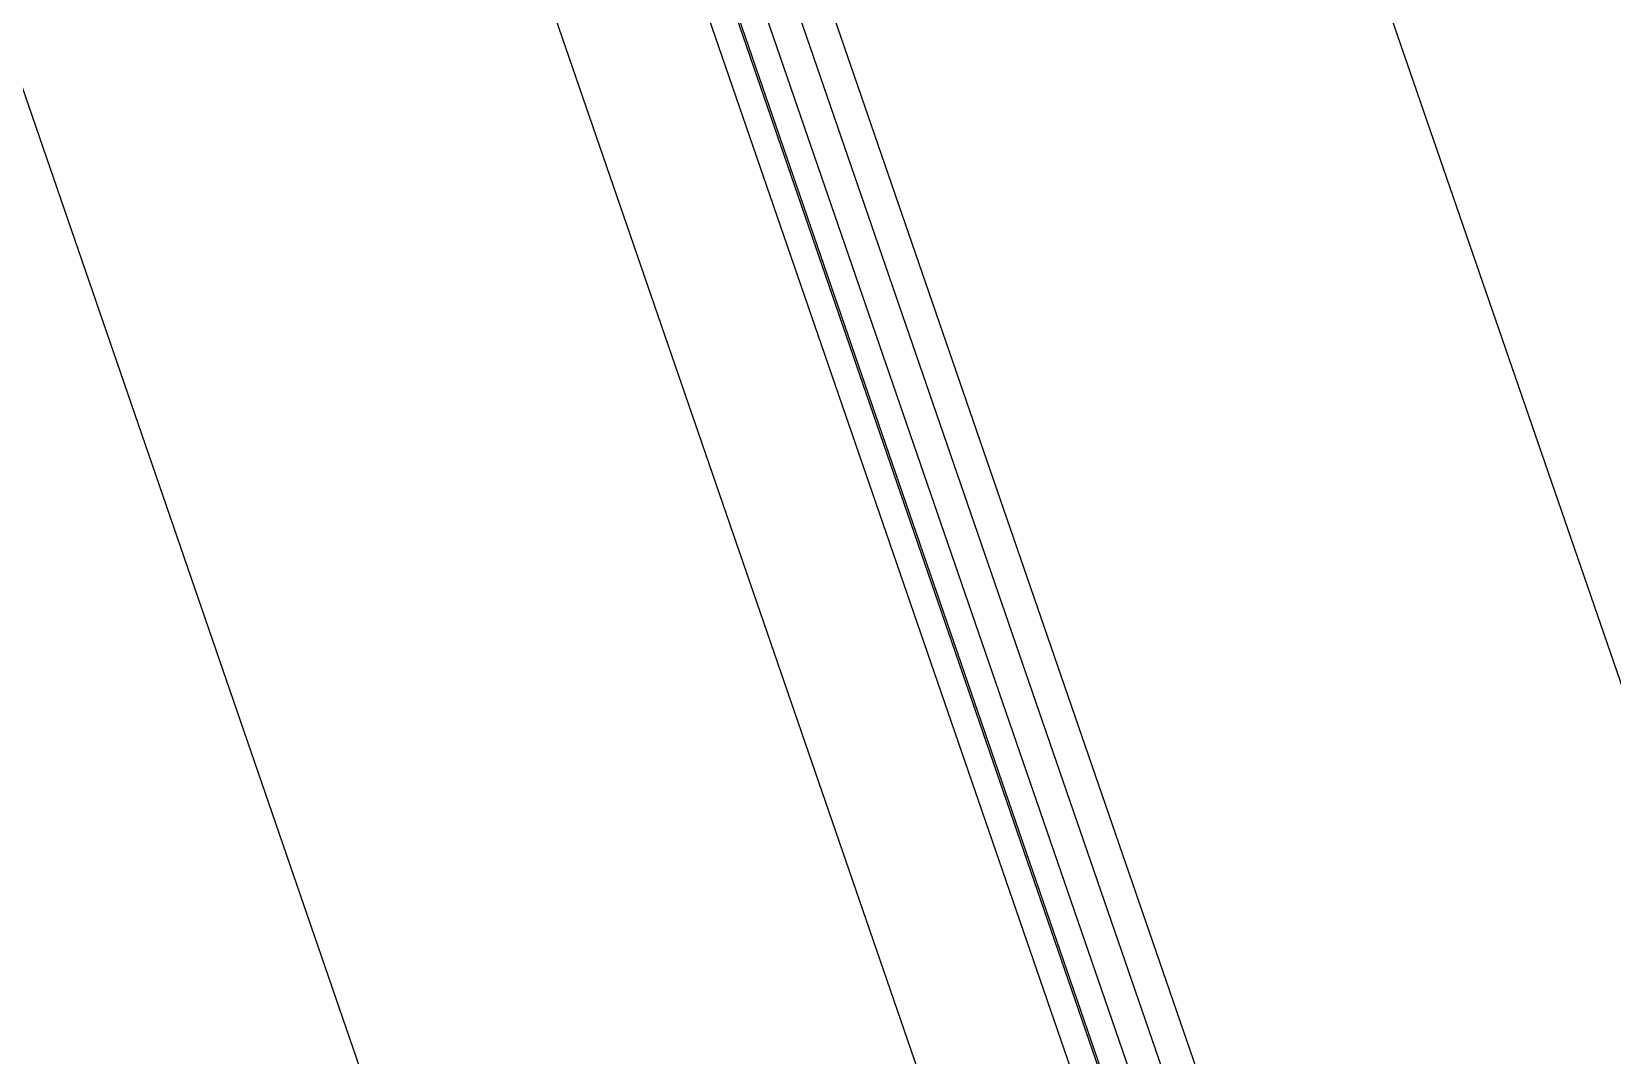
# Model space of a CAD drawing. Extents: x 809434 to 809707, y 818708 to 819364.
# Drawn here: x 809687.756 to 809688.356, y 818757.08 to 818757.469 of the extents above; entities that cross this region are included whole.
import ezdxf

# ---------------------------------------------------------------- set-up
doc = ezdxf.new("R2010")
doc.units = 0
doc.layers.add('MAJ630__', color=7, linetype='Continuous')
doc.layers.add('MAJ640__', color=7, linetype='Continuous')

msp = doc.modelspace()

# ---------------------------------------------------------------- linework, layer by layer
at = {"layer": 'MAJ630__'}
for p, q in [((809688.42169, 818757.04028), (809687.47103, 818759.80119)), ((809688.22038, 818757.01062), (809687.28437, 818759.72899)), ((809688.17783, 818756.99597), (809687.24182, 818759.71433)), ((809687.93534, 818756.91686), (809686.99824, 818759.6384))]:
    msp.add_line(p, q, dxfattribs=at)
at = {"layer": 'MAJ640__'}
for p, q in [((809688.2088, 818757.00663), (809687.2728, 818759.725)), ((809688.19746, 818757.00273), (809687.26145, 818759.72109)), ((809688.18728, 818756.99922), (809687.25128, 818759.71759)), ((809688.188, 818756.99947), (809687.25199, 818759.71784)), ((809688.138, 818756.9426), (809687.18734, 818759.70351))]:
    msp.add_line(p, q, dxfattribs=at)

doc.saveas('drawing.dxf')
